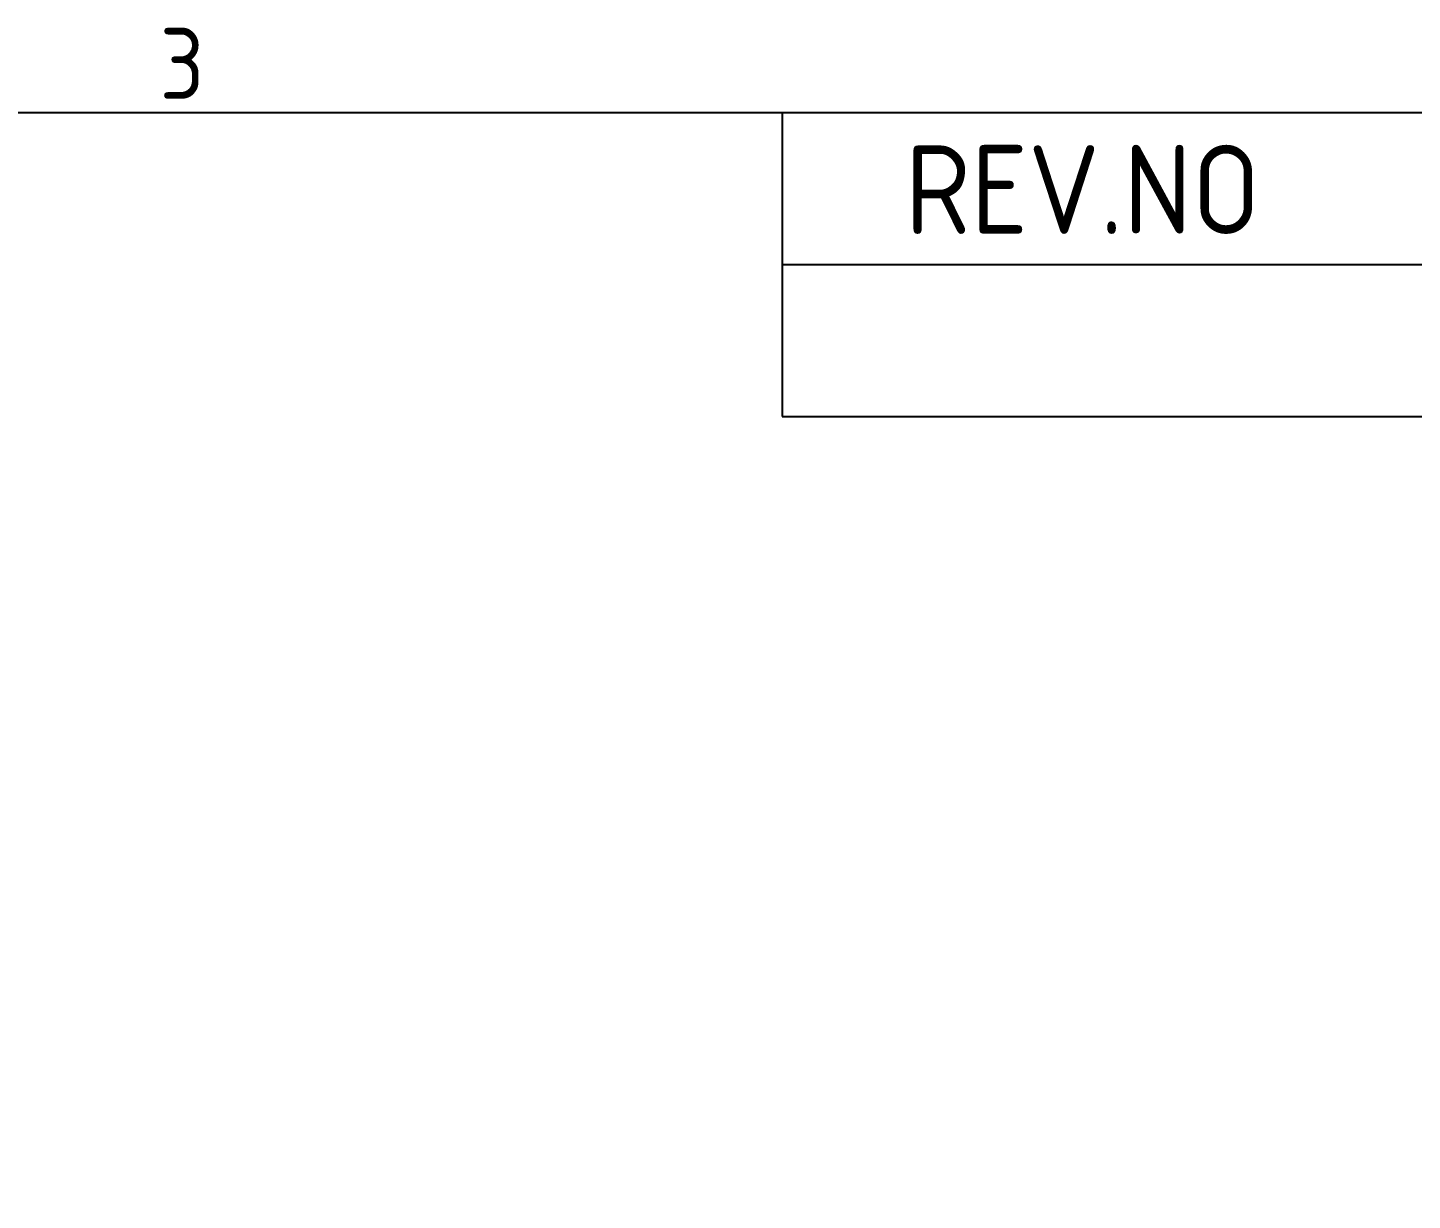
# Model space of a CAD drawing. Header units: millimetres. Extents: x 0 to 6720, y 0 to 4752.
# Drawn here: x 3848 to 4472, y 4102 to 4630 of the extents above; entities that cross this region are included whole.
import ezdxf

# ---------------------------------------------------------------- set-up
doc = ezdxf.new("R2010")
doc.units = ezdxf.units.MM
doc.layers.add('DPAB0445$0$경계(ISO)', color=7, linetype='Continuous', lineweight=25)
doc.layers.add('DPAB0445$0$기호(ISO)', color=5, linetype='Continuous', lineweight=25)
doc.styles.add('DPAB0445$0$ISO ProportionalPSTEK', font='isocp.shx')
doc.styles.add('DPAB0445$0$문자 텍스트_PSTEK_POSCO', font='isocp.shx')

# ---------------------------------------------------------------- blocks, each defined once
blk = doc.blocks.new('DPAB0445$0$경계 Default Border')
at = {"layer": 'DPAB0445$0$경계(ISO)', "flags": 128}
blk.add_lwpolyline([(10, 10), (10, 287), (410, 287), (410, 10), (10, 10)], dxfattribs=at)
at = {"layer": 'DPAB0445$0$경계(ISO)', "color": 2, "insert": (244.222, 287.381), "char_height": 2, "attachment_point": 7, "style": 'DPAB0445$0$문자 텍스트_PSTEK_POSCO'}
blk.add_mtext('3', dxfattribs=at)
blk = doc.blocks.new('DPAB0445$0$리비전 내역')
at = {"layer": 'DPAB0445$0$기호(ISO)'}
for p, q in [((261.748, 287), (411.417, 287)), ((261.748, 287), (261.748, 282.72)), ((261.748, 282.72), (411.417, 282.72)), ((261.748, 282.72), (261.748, 278.44)), ((261.748, 278.44), (411.417, 278.44))]:
    blk.add_line(p, q, dxfattribs=at)
at = {"layer": 'DPAB0445$0$기호(ISO)', "color": 2, "insert": (265.203, 283.583), "char_height": 2.5, "attachment_point": 7, "style": 'DPAB0445$0$ISO ProportionalPSTEK'}
blk.add_mtext('REV.NO', dxfattribs=at)

msp = doc.modelspace()

# ---------------------------------------------------------------- block references
at = {"xscale": 16, "yscale": 16, "zscale": 16}
msp.add_blockref('DPAB0445$0$경계 Default Border', (0, 0), dxfattribs=at)
at = {"layer": 'DPAB0445$0$기호(ISO)', "xscale": 16, "yscale": 16, "zscale": 16}
msp.add_blockref('DPAB0445$0$리비전 내역', (0, 0), dxfattribs=at)

doc.saveas('drawing.dxf')
